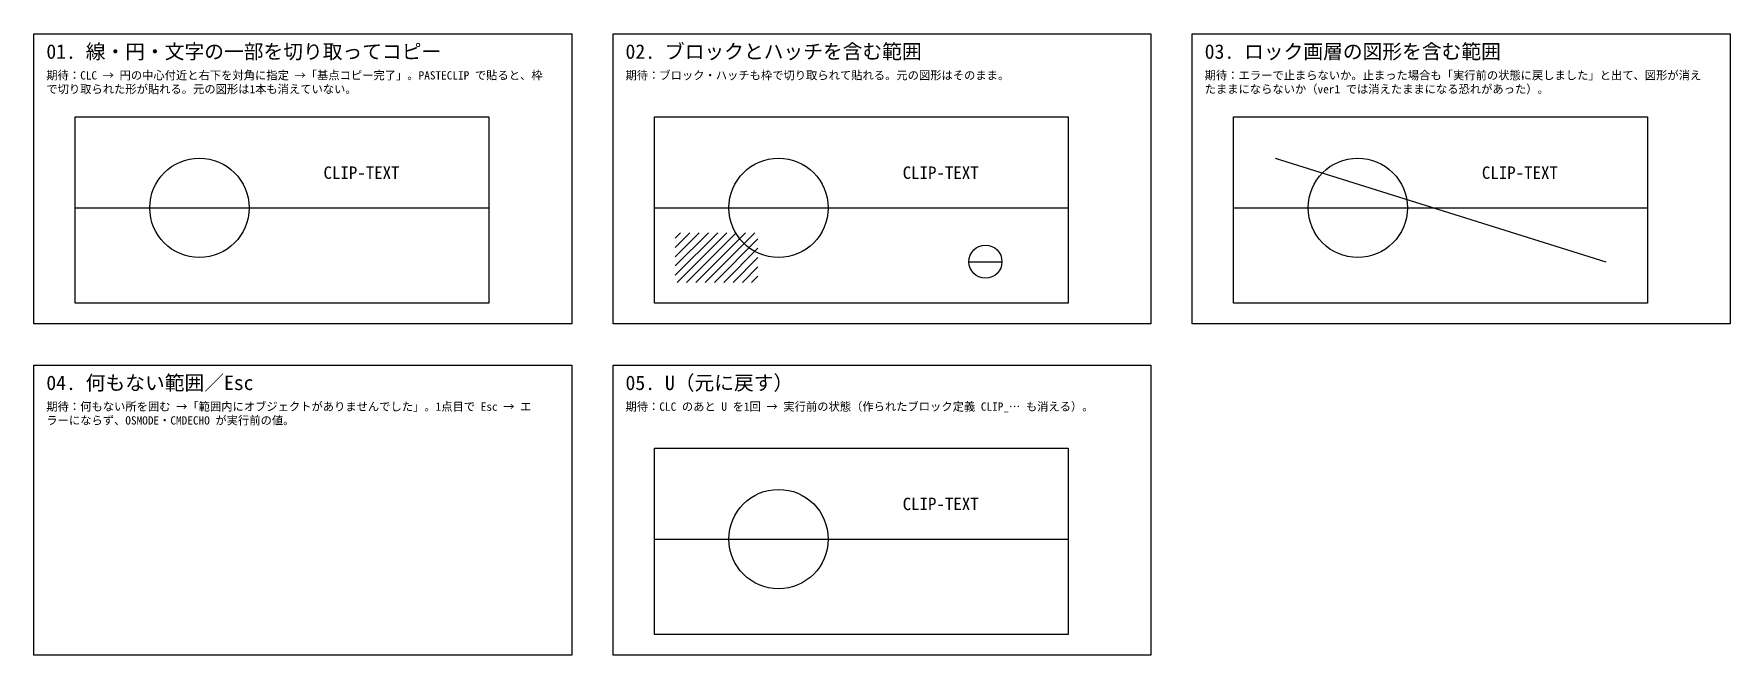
# Model space of a CAD drawing. Header units: millimetres. Extents: x 0 to 410, y -150 to 0.
import ezdxf

# ---------------------------------------------------------------- set-up
doc = ezdxf.new("R2010")
doc.units = ezdxf.units.MM
for name, color, linetype in [('TEST_区画', 9, 'Continuous'), ('TEST_見出し', 8, 'Continuous'), ('ロック', 1, 'Continuous'), ('図形', 4, 'Continuous')]:
    doc.layers.add(name, color=color, linetype=linetype)
doc.styles.add('TEST_JP', font='msgothic.ttc')

# ---------------------------------------------------------------- blocks, each defined once
blk = doc.blocks.new('記号')
blk.add_line((-4, 0), (4, 0))
blk.add_circle((0, 0), 4)

msp = doc.modelspace()

# ---------------------------------------------------------------- hatches: boundary and pattern name
at = {"layer": '図形'}
h = msp.add_hatch(dxfattribs=at)
h.set_pattern_fill('ANSI31', scale=0.5)
h.paths.add_polyline_path([(155, -60), (175, -60), (175, -48), (155, -48)])

# ---------------------------------------------------------------- linework, layer by layer
at = {"layer": 'TEST_区画'}
for points in [[(0, 0), (130, 0), (130, -70), (0, -70)], [(140, 0), (270, 0), (270, -70), (140, -70)], [(280, 0), (410, 0), (410, -70), (280, -70)], [(0, -80), (130, -80), (130, -150), (0, -150)], [(140, -80), (270, -80), (270, -150), (140, -150)]]:
    msp.add_lwpolyline(points, close=True, dxfattribs=at)
at = {"layer": 'ロック'}
msp.add_line((300, -30), (380, -55), dxfattribs=at)
at = {"layer": '図形'}
for p, q in [((10, -42), (110, -42)), ((150, -42), (250, -42)), ((290, -42), (390, -42)), ((150, -122), (250, -122))]:
    msp.add_line(p, q, dxfattribs=at)
for points in [[(10, -20), (110, -20), (110, -65), (10, -65)], [(150, -20), (250, -20), (250, -65), (150, -65)], [(290, -20), (390, -20), (390, -65), (290, -65)], [(150, -100), (250, -100), (250, -145), (150, -145)]]:
    msp.add_lwpolyline(points, close=True, dxfattribs=at)
for centre in [(40, -42), (180, -42), (320, -42), (180, -122)]:
    msp.add_circle(centre, 12, dxfattribs=at)

# ---------------------------------------------------------------- block references
msp.add_blockref('記号', (230, -55), dxfattribs=at)

# ---------------------------------------------------------------- texts
at = {"layer": 'TEST_見出し', "style": 'TEST_JP'}
for s, p in [('01. 線・円・文字の一部を切り取ってコピー', (3, -6)), ('02. ブロックとハッチを含む範囲', (143, -6)), ('03. ロック画層の図形を含む範囲', (283, -6)), ('04. 何もない範囲／Esc', (3, -86)), ('05. U（元に戻す）', (143, -86))]:
    msp.add_text(s, height=3.5, dxfattribs=at).set_placement(p)
at = {"layer": 'TEST_見出し', "char_height": 2, "width": 120, "attachment_point": 1, "style": 'TEST_JP'}
for s, insert in [('期待：CLC → 円の中心付近と右下を対角に指定 →「基点コピー完了」。PASTECLIP で貼ると、枠で切り取られた形が貼れる。元の図形は1本も消えていない。', (3, -9)), ('期待：ブロック・ハッチも枠で切り取られて貼れる。元の図形はそのまま。', (143, -9)), ('期待：エラーで止まらないか。止まった場合も「実行前の状態に戻しました」と出て、図形が消えたままにならないか（ver1 では消えたままになる恐れがあった）。', (283, -9)), ('期待：何もない所を囲む →「範囲内にオブジェクトがありませんでした」。1点目で Esc → エラーにならず、OSMODE・CMDECHO が実行前の値。', (3, -89)), ('期待：CLC のあと U を1回 → 実行前の状態（作られたブロック定義 CLIP_… も消える）。', (143, -89))]:
    msp.add_mtext(s, dxfattribs=dict(at, insert=insert))
at = {"layer": '図形'}
for p in [(70, -35), (210, -35), (350, -35), (210, -115)]:
    msp.add_text('CLIP-TEXT', height=3, dxfattribs=at).set_placement(p)

doc.saveas('drawing.dxf')
